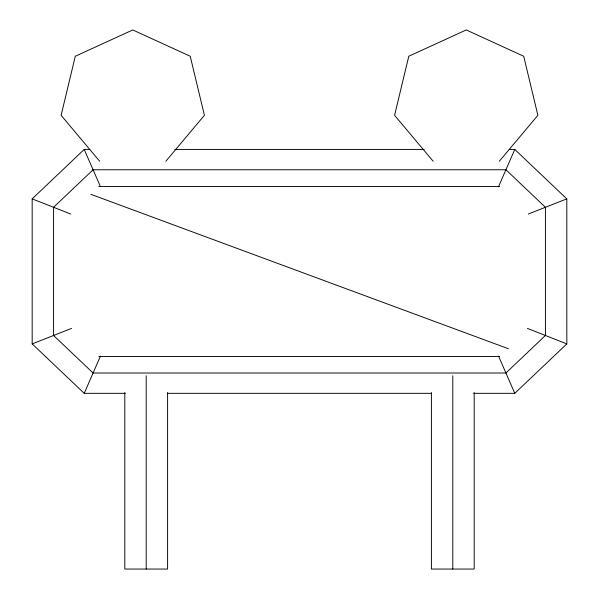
<?xml version="1.0" encoding="UTF-8"?>
<svg xmlns="http://www.w3.org/2000/svg" width="599" height="599" viewBox="0 0 599 599"><rect width="100%" height="100%" fill="white"/><g stroke="black" fill="none" stroke-linecap="round" stroke-linejoin="round"><path stroke-width="0.9" d="M89.828 149.428L84.219 149.428L32.181 198.868L32.181 343.893L84.219 393.333L100.467 356.068M498.533 186.693L514.781 149.428L566.819 198.868L566.819 343.893L514.781 393.333L473.682 393.333M165.833 161.258L204.416 115.308L190.22 56.239L132.761 29.95L75.302 56.239L61.113 115.308L99.689 161.258M499.311 161.258L537.887 115.308L523.698 56.239L466.239 29.95L408.78 56.239L394.584 115.308L433.167 161.258M32.181 343.893L71.551 328.409M528.311 214.023L566.819 198.868M174.818 149.428L424.182 149.428M509.172 149.428L514.781 149.428M98.82 186.544L499.573 186.544M98.82 356.532L499.573 356.532M84.219 393.333L125.318 393.333M167.346 393.333L431.654 393.333M90.906 194.331L508.416 348.745M527.449 328.409L566.819 343.893M32.181 198.868L70.689 214.023M498.533 356.068L514.781 393.333M84.219 149.428L100.467 186.693M474.191 392.592L474.191 569.05L431.4 569.05L431.4 392.592M452.792 375.783L452.792 569.05M167.6 392.592L167.6 569.05L124.809 569.05L124.809 392.592M146.208 375.783L146.208 569.05M93.085 169.757L53.573 207.284L53.573 335.477L93.085 373.012L505.915 373.012L545.427 335.477L545.427 207.284L505.915 169.757L93.085 169.757"/></g></svg>
